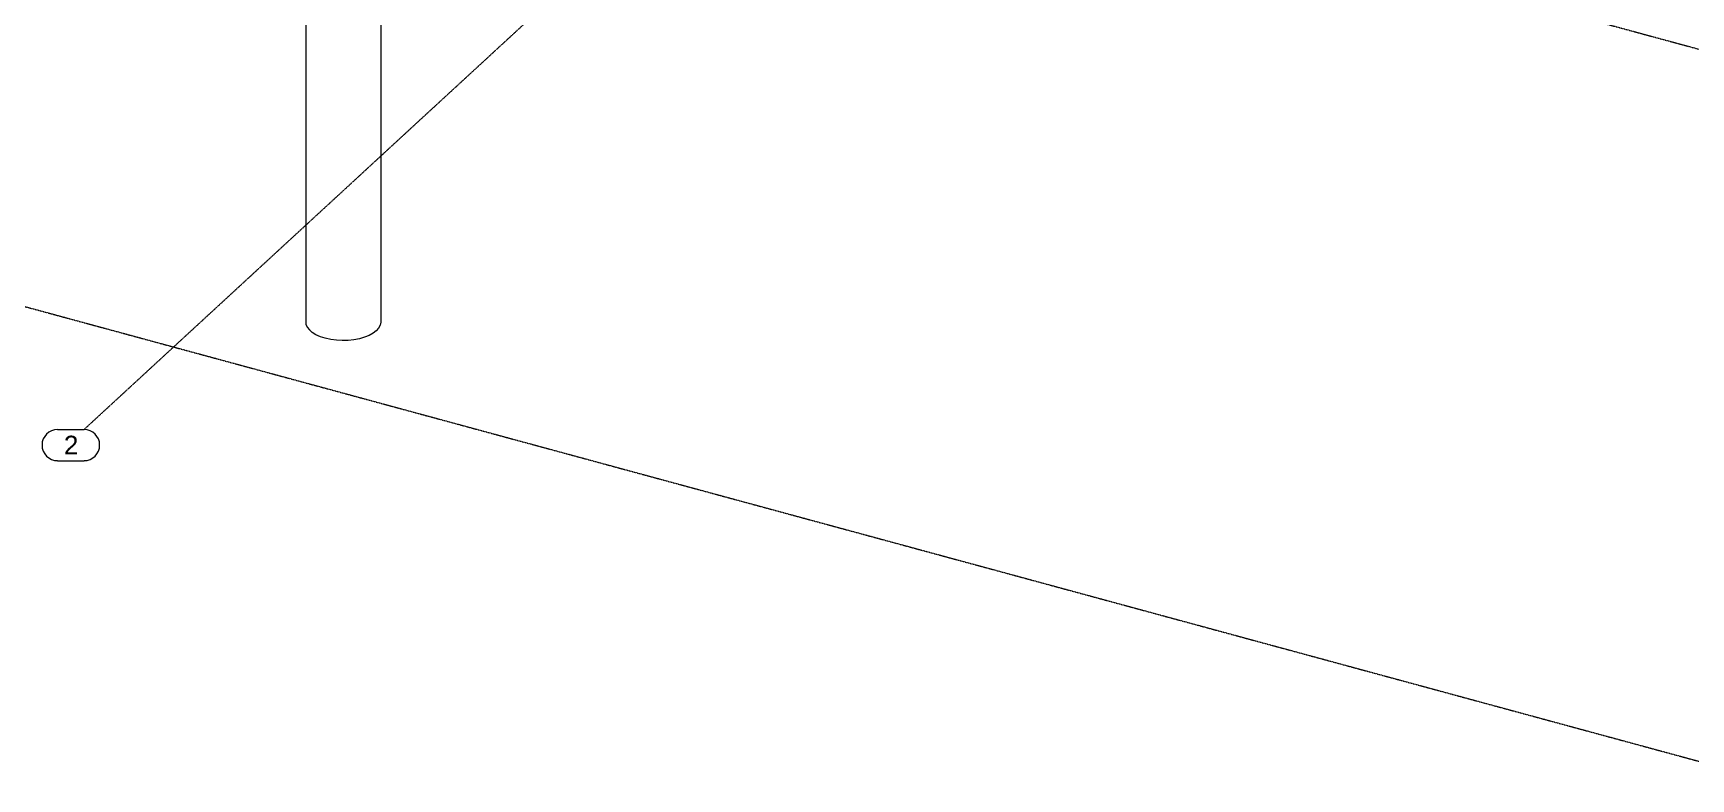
# Model space of a CAD drawing. Header units: millimetres. Extents: x 71565 to 189565, y -51699 to 32301.
# Drawn here: x 80637 to 97863, y 9083 to 16828 of the extents above; entities that cross this region are included whole.
import ezdxf

# ---------------------------------------------------------------- set-up
doc = ezdxf.new("R2010")
doc.units = ezdxf.units.MM
doc.linetypes.add('XKITLINE00', pattern=[0])
doc.linetypes.add('XKITLINE03', pattern=[6, 3, -1, 1, -1])
doc.layers.add('Maillage', color=1, linetype='Continuous', lineweight=0)
doc.layers.add('Piece', color=20, linetype='Continuous', lineweight=0)
doc.styles.add('ARIAL', font='Arial.ttf')

msp = doc.modelspace()

# ---------------------------------------------------------------- linework, layer by layer
at = {"layer": 'Maillage', "color": 0, "linetype": 'XKITLINE03', "lineweight": 0}
for p, q in [((81166, 12712), (89230, 20138)), ((86586, 19746), (137996, 5789)), ((80383, 14034), (131793, 77))]:
    msp.add_line(p, q, dxfattribs=at)
at = {"layer": 'Maillage', "color": 0, "linetype": 'XKITLINE00', "lineweight": 0}
for p, q in [((80891, 12712), (81166, 12712)), ((80891, 12387), (81166, 12387))]:
    msp.add_line(p, q, dxfattribs=at)
for centre, start, end in [((80891, 12550), 90, 270), ((81166, 12550), 270, 90)]:
    msp.add_arc(centre, 162, start, end, dxfattribs=at)
at = {"layer": 'Piece', "color": 0, "linetype": 'XKITLINE00', "lineweight": 0}
for p, q in [((83469, 22166), (83469, 13835)), ((84249, 21954), (84249, 13825)), ((83469, 13835), (83472, 13805)), ((83472, 13805), (83485, 13775)), ((84243, 13794), (84227, 13765)), ((84249, 13825), (84243, 13794)), ((83485, 13775), (83507, 13746)), ((83538, 13720), (83507, 13746)), ((83576, 13696), (83538, 13720)), ((83622, 13675), (83576, 13696)), ((83673, 13659), (83622, 13675)), ((83729, 13646), (83673, 13659)), ((83788, 13638), (83729, 13646)), ((83849, 13635), (83788, 13638)), ((83910, 13637), (83849, 13635)), ((83970, 13643), (83910, 13637)), ((84027, 13654), (83970, 13643)), ((84080, 13669), (84027, 13654)), ((84128, 13689), (84080, 13669)), ((84169, 13711), (84128, 13689)), ((84202, 13737), (84169, 13711)), ((84227, 13765), (84202, 13737))]:
    msp.add_line(p, q, dxfattribs=at)

# ---------------------------------------------------------------- texts
at = {"layer": 'Maillage', "color": 0, "style": 'ARIAL'}
msp.add_text('2', height=195, dxfattribs=at).set_placement((80956, 12452))

doc.saveas('drawing.dxf')
